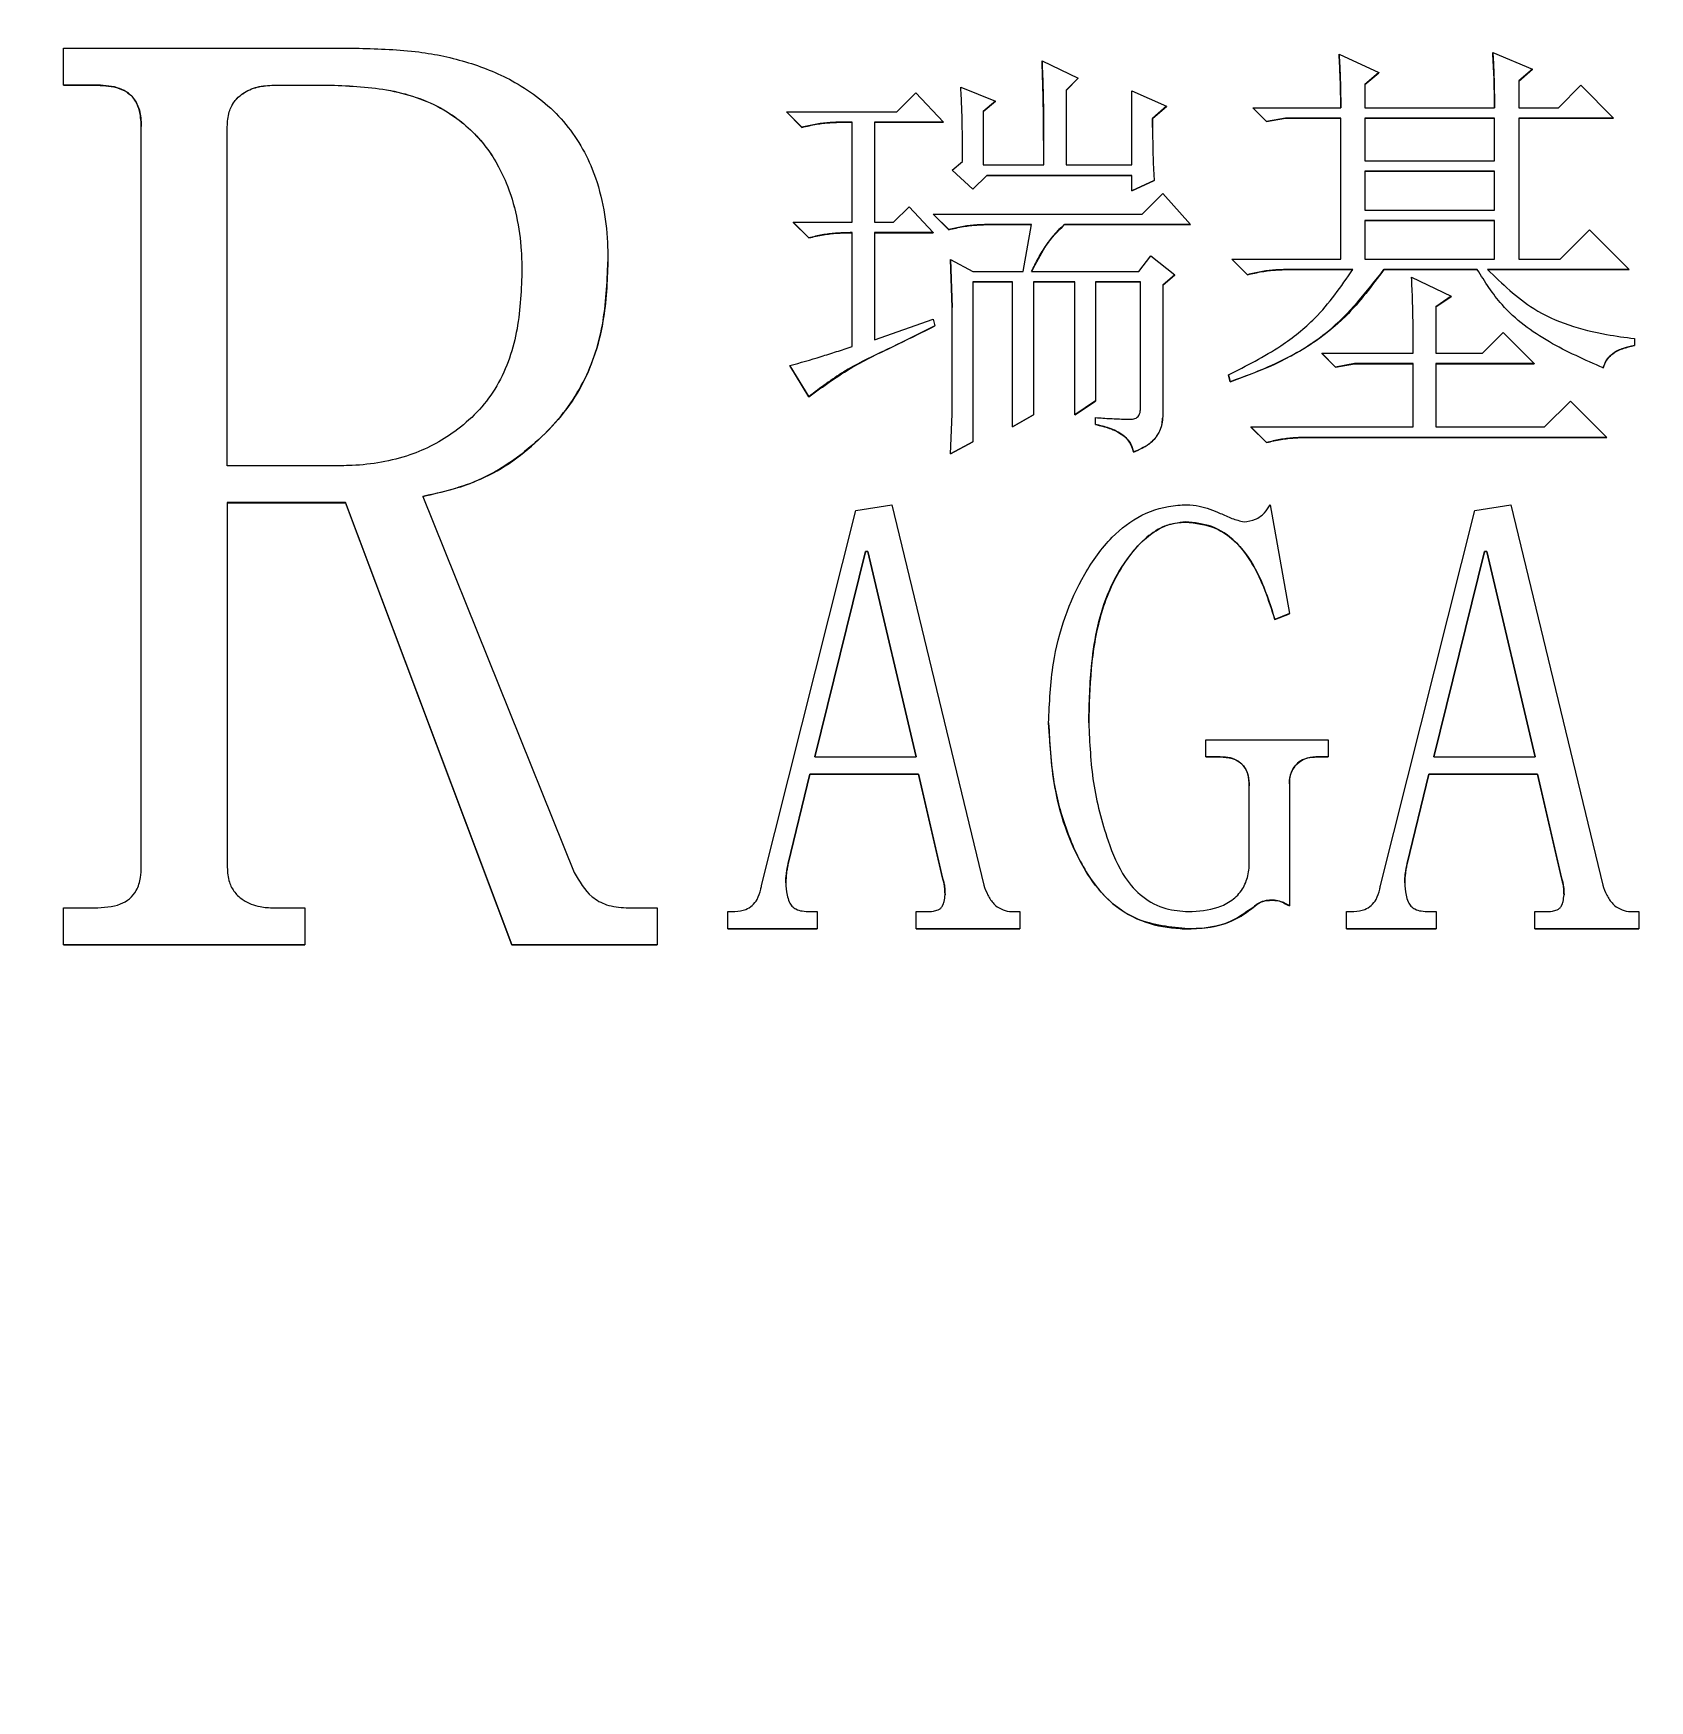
# Model space of a CAD drawing. Header units: millimetres. Extents: x 2085 to 4229, y 754 to 2271.
# Drawn here: x 3579.5 to 3633.6, y 1994.4 to 2050.2 of the extents above; entities that cross this region are included whole.
import ezdxf

# ---------------------------------------------------------------- set-up
doc = ezdxf.new("R2010")
doc.units = ezdxf.units.MM

msp = doc.modelspace()

# ---------------------------------------------------------------- linework, layer by layer
at = {"color": 7, "linetype": 'Continuous', "lineweight": 25}
for p, q in [((3580.519, 2048.46), (3580.519, 2049.693)), ((3580.519, 2049.693), (3590.408, 2049.693)), ((3623.201, 2049.491), (3624.53, 2048.877)), ((3628.344, 2049.549), (3629.673, 2048.99)), ((3613.261, 2049.275), (3614.474, 2048.693)), ((3624.53, 2048.877), (3624.067, 2048.485)), ((3624.067, 2048.483), (3624.53, 2048.875)), ((3624.53, 2048.877), (3624.53, 2048.875)), ((3629.673, 2048.99), (3629.211, 2048.599)), ((3629.211, 2048.596), (3629.673, 2048.988)), ((3629.673, 2048.99), (3629.673, 2048.988)), ((3581.559, 2048.46), (3580.519, 2048.46)), ((3580.519, 2048.46), (3580.519, 2048.458)), ((3580.519, 2048.458), (3581.559, 2048.458)), ((3581.559, 2048.46), (3581.559, 2048.458)), ((3587.557, 2048.46), (3589.457, 2048.46)), ((3587.557, 2048.46), (3587.557, 2048.458)), ((3587.557, 2048.458), (3589.457, 2048.458)), ((3589.457, 2048.46), (3589.457, 2048.458)), ((3610.544, 2048.387), (3611.7, 2047.924)), ((3614.474, 2048.693), (3614.07, 2048.286)), ((3614.07, 2048.284), (3614.474, 2048.691)), ((3614.07, 2048.286), (3614.07, 2045.786)), ((3614.474, 2048.693), (3614.474, 2048.691)), ((3616.266, 2045.786), (3616.266, 2048.271)), ((3616.266, 2048.271), (3617.421, 2047.751)), ((3624.067, 2048.485), (3624.067, 2047.704)), ((3629.211, 2048.599), (3629.211, 2047.704)), ((3630.54, 2047.704), (3631.291, 2048.455)), ((3631.291, 2048.455), (3632.389, 2047.357)), ((3608.406, 2047.567), (3609.042, 2048.203)), ((3609.042, 2048.203), (3609.966, 2047.22)), ((3611.7, 2047.924), (3611.296, 2047.578)), ((3611.296, 2047.575), (3611.7, 2047.922)), ((3611.7, 2047.924), (3611.7, 2047.922)), ((3617.421, 2047.751), (3616.959, 2047.346)), ((3616.959, 2047.344), (3617.421, 2047.749)), ((3617.421, 2047.751), (3617.421, 2047.749)), ((3620.773, 2047.242), (3620.311, 2047.704)), ((3620.311, 2047.704), (3623.258, 2047.704)), ((3620.311, 2047.704), (3620.311, 2047.702)), ((3620.311, 2047.702), (3620.773, 2047.239)), ((3624.067, 2047.704), (3628.402, 2047.704)), ((3629.211, 2047.704), (3630.54, 2047.704)), ((3605.228, 2047.047), (3604.707, 2047.567)), ((3604.707, 2047.567), (3608.406, 2047.567)), ((3604.707, 2047.567), (3604.707, 2047.565)), ((3604.707, 2047.565), (3605.228, 2047.045)), ((3606.904, 2047.22), (3606.615, 2047.22)), ((3606.615, 2047.22), (3606.615, 2047.218)), ((3606.615, 2047.218), (3606.904, 2047.218)), ((3606.904, 2043.868), (3606.904, 2047.22)), ((3609.966, 2047.22), (3607.655, 2047.22)), ((3607.655, 2047.22), (3607.655, 2043.868)), ((3607.655, 2047.218), (3609.966, 2047.218)), ((3609.966, 2047.22), (3609.966, 2047.218)), ((3611.296, 2047.578), (3611.296, 2045.786)), ((3616.959, 2047.346), (3616.959, 2047.344)), ((3616.96, 2047.045), (3616.959, 2047.344)), ((3621.409, 2047.357), (3620.773, 2047.242)), ((3620.773, 2047.239), (3621.409, 2047.355)), ((3620.773, 2047.242), (3620.773, 2047.239)), ((3623.258, 2047.357), (3621.409, 2047.357)), ((3621.409, 2047.357), (3621.409, 2047.355)), ((3621.409, 2047.355), (3623.258, 2047.355)), ((3623.258, 2042.635), (3623.258, 2047.357)), ((3628.402, 2047.357), (3624.067, 2047.357)), ((3624.067, 2047.357), (3624.067, 2045.923)), ((3624.067, 2047.355), (3628.402, 2047.355)), ((3628.402, 2045.923), (3628.402, 2047.357)), ((3632.389, 2047.357), (3629.211, 2047.357)), ((3629.211, 2047.357), (3629.211, 2042.635)), ((3629.211, 2047.355), (3632.389, 2047.355)), ((3632.389, 2047.357), (3632.389, 2047.355)), ((3583.12, 2022.313), (3583.12, 2047.073)), ((3585.996, 2035.72), (3585.996, 2047.067)), ((3605.228, 2047.047), (3605.228, 2047.045)), ((3610.255, 2045.613), (3610.602, 2045.902)), ((3610.949, 2044.977), (3610.255, 2045.613)), ((3610.255, 2045.611), (3610.255, 2045.613)), ((3610.255, 2045.611), (3610.949, 2044.975)), ((3611.296, 2045.786), (3613.318, 2045.786)), ((3614.07, 2045.786), (3616.266, 2045.786)), ((3624.067, 2045.923), (3628.402, 2045.923)), ((3628.402, 2045.576), (3624.067, 2045.576)), ((3624.067, 2045.576), (3624.067, 2044.279)), ((3624.067, 2045.574), (3628.402, 2045.574)), ((3628.402, 2044.279), (3628.402, 2045.576)), ((3611.411, 2045.439), (3610.949, 2044.977)), ((3610.949, 2044.975), (3611.411, 2045.437)), ((3610.949, 2044.977), (3610.949, 2044.975)), ((3616.266, 2045.439), (3611.411, 2045.439)), ((3611.411, 2045.439), (3611.411, 2045.437)), ((3611.411, 2045.437), (3616.266, 2045.437)), ((3616.266, 2044.919), (3616.266, 2045.439)), ((3617.017, 2045.266), (3616.266, 2044.919)), ((3616.266, 2044.917), (3617.017, 2045.264)), ((3616.266, 2044.919), (3616.266, 2044.917)), ((3617.017, 2045.266), (3617.017, 2045.264)), ((3608.291, 2043.868), (3608.811, 2044.388)), ((3608.811, 2044.388), (3609.62, 2043.522)), ((3616.612, 2044.142), (3617.306, 2044.836)), ((3617.306, 2044.836), (3618.231, 2043.796)), ((3605.459, 2043.348), (3604.939, 2043.868)), ((3604.939, 2043.868), (3606.904, 2043.868)), ((3604.939, 2043.868), (3604.939, 2043.866)), ((3604.939, 2043.866), (3605.459, 2043.346)), ((3607.655, 2043.868), (3608.291, 2043.868)), ((3610.14, 2043.622), (3609.62, 2044.142)), ((3609.62, 2044.142), (3616.612, 2044.142)), ((3609.62, 2044.142), (3609.62, 2044.14)), ((3609.62, 2044.14), (3610.14, 2043.62)), ((3612.914, 2043.796), (3611.527, 2043.796)), ((3611.527, 2043.796), (3611.527, 2043.793)), ((3611.527, 2043.793), (3612.913, 2043.793)), ((3612.625, 2042.224), (3612.914, 2043.796)), ((3618.231, 2043.796), (3614.012, 2043.796)), ((3614.012, 2043.796), (3614.012, 2043.793)), ((3614.012, 2043.793), (3618.231, 2043.793)), ((3618.231, 2043.796), (3618.231, 2043.793)), ((3624.067, 2044.279), (3628.402, 2044.279)), ((3628.402, 2043.932), (3624.067, 2043.932)), ((3624.067, 2043.932), (3624.067, 2042.635)), ((3624.067, 2043.93), (3628.402, 2043.93)), ((3628.402, 2042.635), (3628.402, 2043.932)), ((3605.459, 2043.348), (3605.459, 2043.346)), ((3606.904, 2043.522), (3606.846, 2043.522)), ((3606.846, 2043.519), (3606.846, 2043.522)), ((3606.846, 2043.519), (3606.904, 2043.519)), ((3606.904, 2039.707), (3606.904, 2043.522)), ((3609.62, 2043.522), (3607.655, 2043.522)), ((3607.655, 2043.522), (3607.655, 2039.938)), ((3607.655, 2043.519), (3609.62, 2043.519)), ((3609.62, 2043.522), (3609.62, 2043.519)), ((3610.14, 2043.622), (3610.14, 2043.62)), ((3630.598, 2042.635), (3631.58, 2043.618)), ((3631.58, 2043.618), (3632.91, 2042.289)), ((3616.497, 2042.224), (3616.901, 2042.745)), ((3616.901, 2042.745), (3617.71, 2042.109)), ((3610.255, 2041.015), (3610.198, 2042.629)), ((3610.198, 2042.629), (3610.949, 2042.224)), ((3610.198, 2042.629), (3610.198, 2042.627)), ((3610.198, 2042.627), (3610.255, 2041.013)), ((3610.949, 2042.224), (3612.625, 2042.224)), ((3612.914, 2042.224), (3616.497, 2042.224)), ((3617.71, 2042.109), (3617.306, 2041.764)), ((3617.306, 2041.762), (3617.71, 2042.107)), ((3617.71, 2042.109), (3617.71, 2042.107)), ((3620.138, 2042.115), (3619.618, 2042.635)), ((3619.618, 2042.635), (3623.258, 2042.635)), ((3619.618, 2042.635), (3619.618, 2042.633)), ((3619.618, 2042.633), (3620.138, 2042.113)), ((3620.138, 2042.115), (3620.138, 2042.113)), ((3623.663, 2042.289), (3621.525, 2042.289)), ((3621.525, 2042.289), (3621.525, 2042.287)), ((3621.525, 2042.287), (3623.663, 2042.287)), ((3624.067, 2042.635), (3628.402, 2042.635)), ((3627.824, 2042.289), (3624.703, 2042.289)), ((3624.703, 2042.289), (3624.703, 2042.287)), ((3624.703, 2042.287), (3627.824, 2042.287)), ((3627.824, 2042.289), (3627.824, 2042.287)), ((3632.91, 2042.289), (3628.171, 2042.289)), ((3628.171, 2042.287), (3632.91, 2042.287)), ((3629.211, 2042.635), (3630.598, 2042.635)), ((3632.91, 2042.289), (3632.91, 2042.287)), ((3612.278, 2041.878), (3610.949, 2041.878)), ((3610.949, 2041.878), (3610.949, 2036.527)), ((3610.949, 2041.876), (3612.278, 2041.876)), ((3612.278, 2037.023), (3612.278, 2041.878)), ((3614.359, 2041.878), (3612.972, 2041.878)), ((3612.972, 2041.878), (3612.972, 2037.428)), ((3612.972, 2041.876), (3614.359, 2041.876)), ((3614.359, 2037.428), (3614.359, 2041.878)), ((3616.555, 2041.878), (3615.052, 2041.878)), ((3615.052, 2041.878), (3615.052, 2037.89)), ((3615.052, 2041.876), (3616.555, 2041.876)), ((3616.555, 2037.62), (3616.555, 2041.878)), ((3617.306, 2041.764), (3617.306, 2037.563)), ((3625.628, 2042.028), (3626.957, 2041.392)), ((3610.255, 2037.447), (3610.255, 2041.015)), ((3626.957, 2041.392), (3626.437, 2041.045)), ((3626.437, 2041.043), (3626.957, 2041.39)), ((3626.437, 2041.045), (3626.437, 2039.485)), ((3626.957, 2041.392), (3626.957, 2041.39)), ((3607.655, 2039.938), (3609.62, 2040.632)), ((3609.62, 2040.632), (3609.677, 2040.401)), ((3627.997, 2039.485), (3628.691, 2040.178)), ((3628.691, 2040.178), (3629.731, 2039.138)), ((3633.083, 2039.977), (3633.083, 2039.746)), ((3622.623, 2039.485), (3625.686, 2039.485)), ((3623.085, 2039.022), (3622.623, 2039.485)), ((3622.623, 2039.485), (3622.623, 2039.483)), ((3622.623, 2039.483), (3623.085, 2039.02)), ((3626.437, 2039.485), (3627.997, 2039.485)), ((3633.083, 2039.746), (3633.083, 2039.744)), ((3605.459, 2038.031), (3604.823, 2039.072)), ((3604.823, 2039.072), (3604.823, 2039.069)), ((3604.823, 2039.069), (3605.459, 2038.029)), ((3619.56, 2038.532), (3619.502, 2038.763)), ((3619.502, 2038.763), (3619.502, 2038.761)), ((3619.502, 2038.761), (3619.56, 2038.53)), ((3623.721, 2039.138), (3623.085, 2039.022)), ((3623.085, 2039.02), (3623.721, 2039.136)), ((3623.085, 2039.02), (3623.085, 2039.022)), ((3625.686, 2039.138), (3623.721, 2039.138)), ((3623.721, 2039.138), (3623.721, 2039.136)), ((3623.721, 2039.136), (3625.686, 2039.136)), ((3625.686, 2037.019), (3625.686, 2039.138)), ((3629.731, 2039.138), (3626.437, 2039.138)), ((3626.437, 2039.138), (3626.437, 2037.019)), ((3626.437, 2039.136), (3629.731, 2039.136)), ((3629.731, 2039.138), (3629.731, 2039.136)), ((3619.56, 2038.532), (3619.56, 2038.53)), ((3605.459, 2038.031), (3605.459, 2038.029)), ((3615.052, 2037.89), (3614.359, 2037.428)), ((3614.359, 2037.426), (3615.052, 2037.888)), ((3615.052, 2037.89), (3615.052, 2037.888)), ((3630.078, 2037.019), (3630.945, 2037.886)), ((3630.945, 2037.886), (3632.158, 2036.672)), ((3610.198, 2036.124), (3610.255, 2037.447)), ((3612.972, 2037.428), (3612.278, 2037.023)), ((3612.278, 2037.021), (3612.972, 2037.426)), ((3612.972, 2037.428), (3612.972, 2037.426)), ((3614.359, 2037.428), (3614.359, 2037.426)), ((3615.052, 2037.102), (3615.052, 2037.334)), ((3617.304, 2037.309), (3617.304, 2037.312)), ((3610.949, 2036.527), (3610.198, 2036.124)), ((3610.198, 2036.122), (3610.949, 2036.525)), ((3610.949, 2036.527), (3610.949, 2036.525)), ((3612.278, 2037.023), (3612.278, 2037.021)), ((3620.773, 2036.499), (3620.253, 2037.019)), ((3620.253, 2037.019), (3625.686, 2037.019)), ((3620.253, 2037.019), (3620.253, 2037.017)), ((3620.253, 2037.017), (3620.773, 2036.497)), ((3632.158, 2036.672), (3622.16, 2036.672)), ((3622.16, 2036.672), (3622.16, 2036.67)), ((3622.16, 2036.67), (3632.158, 2036.67)), ((3626.437, 2037.019), (3630.078, 2037.019)), ((3632.158, 2036.672), (3632.158, 2036.67)), ((3610.198, 2036.124), (3610.198, 2036.122)), ((3620.773, 2036.499), (3620.773, 2036.497)), ((3589.804, 2035.72), (3585.996, 2035.72)), ((3589.958, 2034.487), (3585.996, 2034.487)), ((3585.996, 2034.487), (3585.996, 2022.281)), ((3585.996, 2034.485), (3589.958, 2034.485)), ((3595.525, 2019.693), (3589.958, 2034.487)), ((3589.958, 2034.487), (3589.958, 2034.485)), ((3589.958, 2034.485), (3595.525, 2019.691)), ((3592.539, 2034.693), (3597.606, 2022.114)), ((3607.028, 2034.225), (3608.239, 2034.417)), ((3608.239, 2034.417), (3611.31, 2021.687)), ((3620.899, 2034.417), (3621.537, 2030.773)), ((3627.74, 2034.225), (3628.951, 2034.417)), ((3628.951, 2034.417), (3632.022, 2021.687)), ((3603.876, 2021.672), (3607.028, 2034.225)), ((3618.058, 2033.842), (3618.058, 2033.839)), ((3624.588, 2021.672), (3627.74, 2034.225)), ((3607.352, 2032.85), (3605.656, 2025.979)), ((3605.656, 2025.979), (3607.352, 2032.848)), ((3607.433, 2032.85), (3607.352, 2032.85)), ((3607.352, 2032.848), (3607.352, 2032.85)), ((3607.352, 2032.848), (3607.433, 2032.848)), ((3609.048, 2025.979), (3607.433, 2032.85)), ((3607.433, 2032.85), (3607.433, 2032.848)), ((3607.433, 2032.848), (3609.047, 2025.979)), ((3628.064, 2032.85), (3626.368, 2025.979)), ((3626.368, 2025.979), (3628.064, 2032.848)), ((3628.145, 2032.85), (3628.064, 2032.85)), ((3628.064, 2032.848), (3628.064, 2032.85)), ((3628.064, 2032.848), (3628.145, 2032.848)), ((3629.76, 2025.979), (3628.145, 2032.85)), ((3628.145, 2032.85), (3628.145, 2032.848)), ((3628.145, 2032.848), (3629.76, 2025.979)), ((3621.537, 2030.773), (3621.052, 2030.581)), ((3621.052, 2030.579), (3621.537, 2030.771)), ((3621.052, 2030.581), (3621.052, 2030.579)), ((3621.537, 2030.771), (3621.537, 2030.773)), ((3618.739, 2025.979), (3618.739, 2026.554)), ((3618.739, 2026.554), (3622.832, 2026.554)), ((3622.832, 2026.554), (3622.832, 2025.979)), ((3605.656, 2025.979), (3609.048, 2025.979)), ((3619.224, 2025.979), (3618.739, 2025.979)), ((3618.739, 2025.979), (3618.739, 2025.976)), ((3618.739, 2025.976), (3619.224, 2025.976)), ((3619.224, 2025.979), (3619.224, 2025.976)), ((3622.832, 2025.979), (3622.427, 2025.979)), ((3622.427, 2025.979), (3622.427, 2025.976)), ((3622.427, 2025.976), (3622.832, 2025.976)), ((3622.832, 2025.979), (3622.832, 2025.976)), ((3626.368, 2025.979), (3629.76, 2025.979)), ((3605.494, 2025.403), (3604.766, 2022.41)), ((3604.766, 2022.408), (3605.494, 2025.401)), ((3609.129, 2025.403), (3605.494, 2025.403)), ((3605.494, 2025.403), (3605.494, 2025.401)), ((3605.494, 2025.401), (3609.129, 2025.401)), ((3609.935, 2021.927), (3609.129, 2025.403)), ((3609.129, 2025.403), (3609.129, 2025.401)), ((3609.129, 2025.401), (3609.935, 2021.925)), ((3626.206, 2025.403), (3625.478, 2022.41)), ((3625.478, 2022.408), (3626.206, 2025.401)), ((3629.841, 2025.403), (3626.206, 2025.403)), ((3626.206, 2025.403), (3626.206, 2025.401)), ((3626.206, 2025.401), (3629.841, 2025.401)), ((3630.647, 2021.927), (3629.841, 2025.403)), ((3629.841, 2025.403), (3629.841, 2025.401)), ((3629.841, 2025.401), (3630.647, 2021.925)), ((3620.195, 2022.257), (3620.195, 2025.008)), ((3621.537, 2025.08), (3621.537, 2020.992)), ((3604.766, 2022.41), (3604.766, 2022.408)), ((3625.478, 2022.41), (3625.478, 2022.408)), ((3609.935, 2021.927), (3609.935, 2021.925)), ((3630.647, 2021.927), (3630.647, 2021.925)), ((3580.519, 2019.693), (3580.519, 2020.926)), ((3580.519, 2020.926), (3581.559, 2020.926)), ((3587.557, 2020.926), (3588.597, 2020.926)), ((3588.597, 2020.926), (3588.597, 2019.693)), ((3599.34, 2020.926), (3600.38, 2020.926)), ((3600.38, 2020.926), (3600.38, 2019.693)), ((3620.33, 2020.944), (3620.33, 2020.942)), ((3620.974, 2021.184), (3620.974, 2021.182)), ((3602.743, 2020.8), (3602.986, 2020.8)), ((3602.743, 2020.225), (3602.743, 2020.8)), ((3605.494, 2020.8), (3605.737, 2020.8)), ((3605.737, 2020.8), (3605.737, 2020.225)), ((3609.045, 2020.225), (3609.045, 2020.8)), ((3609.045, 2020.8), (3609.368, 2020.8)), ((3612.281, 2020.8), (3612.524, 2020.8)), ((3612.524, 2020.8), (3612.524, 2020.225)), ((3623.455, 2020.225), (3623.455, 2020.8)), ((3623.455, 2020.8), (3623.698, 2020.8)), ((3626.206, 2020.8), (3626.449, 2020.8)), ((3626.449, 2020.8), (3626.449, 2020.225)), ((3629.757, 2020.225), (3629.757, 2020.8)), ((3629.757, 2020.8), (3630.081, 2020.8)), ((3632.993, 2020.8), (3633.236, 2020.8)), ((3633.236, 2020.8), (3633.236, 2020.225)), ((3602.743, 2020.225), (3602.743, 2020.223)), ((3605.737, 2020.225), (3602.743, 2020.225)), ((3602.743, 2020.223), (3605.737, 2020.223)), ((3605.737, 2020.225), (3605.737, 2020.223)), ((3612.524, 2020.225), (3609.045, 2020.225)), ((3609.045, 2020.225), (3609.045, 2020.223)), ((3609.045, 2020.223), (3612.524, 2020.223)), ((3612.524, 2020.225), (3612.524, 2020.223)), ((3618.154, 2020.225), (3618.154, 2020.223)), ((3626.449, 2020.225), (3623.455, 2020.225)), ((3623.455, 2020.225), (3623.455, 2020.223)), ((3623.455, 2020.223), (3626.449, 2020.223)), ((3626.449, 2020.225), (3626.449, 2020.223)), ((3633.236, 2020.225), (3629.757, 2020.225)), ((3629.757, 2020.225), (3629.757, 2020.223)), ((3629.757, 2020.223), (3633.236, 2020.223)), ((3633.236, 2020.225), (3633.236, 2020.223)), ((3588.597, 2019.693), (3580.519, 2019.693)), ((3580.519, 2019.693), (3580.519, 2019.691)), ((3580.519, 2019.691), (3588.597, 2019.691)), ((3588.597, 2019.693), (3588.597, 2019.691)), ((3600.38, 2019.693), (3595.525, 2019.693)), ((3595.525, 2019.693), (3595.525, 2019.691)), ((3595.525, 2019.691), (3600.38, 2019.691)), ((3600.38, 2019.693), (3600.38, 2019.691))]:
    msp.add_line(p, q, dxfattribs=at)
msp.add_circle((3608.311, 2036.929), 71.5, dxfattribs=at)
for centre, start, end in [((3608.311, 2036.927), 190.30617, 259.69396), ((3608.311, 2036.927), 280.30604, 349.69383), ((3608.388, 2036.555), 190.52799, 258.6349), ((3608.389, 2036.555), 281.36448, 349.47139)]:
    msp.add_arc(centre, 80, start, end, dxfattribs=at)
for points, knots in [([(3539.811, 2036.936), (3539.866, 2039.025), (3539.976, 2043.203), (3540.886, 2049.542), (3542.372, 2055.894), (3544.546, 2062.26), (3547.377, 2068.483), (3550.89, 2074.506), (3555.044, 2080.198), (3559.788, 2085.459), (3565.049, 2090.202), (3570.741, 2094.357), (3576.764, 2097.87), (3582.987, 2100.702), (3589.353, 2102.873), (3595.705, 2104.368), (3602.044, 2105.246), (3608.311, 2105.531), (3614.578, 2105.246), (3620.917, 2104.368), (3627.27, 2102.873), (3633.635, 2100.702), (3639.859, 2097.87), (3645.881, 2094.357), (3651.573, 2090.202), (3656.835, 2085.459), (3661.578, 2080.198), (3665.732, 2074.506), (3669.246, 2068.483), (3672.077, 2062.26), (3674.251, 2055.894), (3675.737, 2049.542), (3676.647, 2043.203), (3676.756, 2039.025), (3676.811, 2036.936)], [0, 0, 0, 0, 0.029124, 0.058248, 0.08912, 0.119994, 0.151902, 0.184313, 0.217069, 0.25, 0.282931, 0.315687, 0.348098, 0.380006, 0.410878, 0.441752, 0.470875, 0.5, 0.529123, 0.558248, 0.58912, 0.619994, 0.651902, 0.684313, 0.717069, 0.75, 0.782931, 0.815687, 0.848098, 0.880006, 0.910878, 0.941752, 0.970875, 1, 1, 1, 1]), ([(3590.408, 2049.693), (3591.076, 2049.673), (3592.311, 2049.636), (3594.078, 2049.259), (3595.741, 2048.58), (3597.26, 2047.411), (3598.406, 2045.532), (3598.714, 2043.813), (3598.732, 2042.764), (3598.736, 2042.553)], [0, 0, 0, 0, 0.160365, 0.296332, 0.431737, 0.589347, 0.747826, 0.949128, 1, 1, 1, 1]), ([(3623.258, 2047.704), (3623.257, 2047.871), (3623.254, 2048.204), (3623.239, 2048.8), (3623.215, 2049.229), (3623.201, 2049.491)], [0, 0, 0, 0, 0.279578, 0.559168, 1, 1, 1, 1]), ([(3623.201, 2049.489), (3623.21, 2049.323), (3623.229, 2048.99), (3623.252, 2048.394), (3623.256, 2047.965), (3623.258, 2047.702)], [0, 0, 0, 0, 0.279578, 0.559168, 1, 1, 1, 1]), ([(3628.402, 2047.704), (3628.401, 2047.871), (3628.399, 2048.204), (3628.386, 2048.819), (3628.36, 2049.267), (3628.344, 2049.549)], [0, 0, 0, 0, 0.270825, 0.541657, 1, 1, 1, 1]), ([(3628.344, 2049.547), (3628.355, 2049.38), (3628.376, 2049.048), (3628.395, 2048.433), (3628.399, 2047.984), (3628.402, 2047.702)], [0, 0, 0, 0, 0.270825, 0.541661, 1, 1, 1, 1]), ([(3613.318, 2045.786), (3613.318, 2046.119), (3613.316, 2046.786), (3613.307, 2047.949), (3613.278, 2048.779), (3613.261, 2049.275)], [0, 0, 0, 0, 0.286572, 0.573139, 1, 1, 1, 1]), ([(3613.261, 2049.273), (3613.273, 2048.94), (3613.299, 2048.273), (3613.313, 2047.277), (3613.315, 2046.614), (3613.316, 2046.285)], [0, 0, 0, 0, 0.334579, 0.669145, 1, 1, 1, 1]), ([(3583.12, 2047.073), (3583.11, 2047.277), (3583.095, 2047.601), (3582.897, 2048.005), (3582.635, 2048.251), (3582.182, 2048.44), (3581.814, 2048.452), (3581.559, 2048.46)], [0, 0, 0, 0, 0.250411, 0.398556, 0.54744, 0.686236, 1, 1, 1, 1]), ([(3581.559, 2048.458), (3581.806, 2048.45), (3582.175, 2048.438), (3582.636, 2048.251), (3582.898, 2047.999), (3583.078, 2047.627), (3583.114, 2047.307), (3583.119, 2047.103), (3583.12, 2047.071)], [0, 0, 0, 0, 0.304676, 0.455037, 0.606549, 0.74539, 0.96037, 1, 1, 1, 1]), ([(3585.996, 2047.067), (3586.006, 2047.235), (3586.024, 2047.533), (3586.218, 2047.924), (3586.543, 2048.222), (3587.004, 2048.428), (3587.37, 2048.449), (3587.557, 2048.46)], [0, 0, 0, 0, 0.212555, 0.375218, 0.538546, 0.763737, 1, 1, 1, 1]), ([(3585.996, 2047.065), (3586.006, 2047.233), (3586.024, 2047.531), (3586.218, 2047.922), (3586.543, 2048.22), (3587.004, 2048.426), (3587.37, 2048.447), (3587.557, 2048.458)], [0, 0, 0, 0, 0.212555, 0.375218, 0.538546, 0.763737, 1, 1, 1, 1]), ([(3589.457, 2048.46), (3590.127, 2048.432), (3591.472, 2048.375), (3593.28, 2047.745), (3594.6, 2046.592), (3595.524, 2044.992), (3595.831, 2043.447), (3595.854, 2042.425), (3595.859, 2042.18)], [0, 0, 0, 0, 0.196061, 0.394111, 0.547436, 0.700125, 0.928087, 1, 1, 1, 1]), ([(3589.457, 2048.458), (3590.127, 2048.43), (3591.472, 2048.373), (3593.28, 2047.743), (3594.6, 2046.59), (3595.524, 2044.99), (3595.831, 2043.445), (3595.854, 2042.423), (3595.859, 2042.178)], [0, 0, 0, 0, 0.1960612, 0.3941112, 0.5474359, 0.700125, 0.9280873, 1, 1, 1, 1]), ([(3610.602, 2045.902), (3610.601, 2046.235), (3610.598, 2046.816), (3610.581, 2047.645), (3610.557, 2048.139), (3610.544, 2048.387)], [0, 0, 0, 0, 0.402279, 0.701072, 1, 1, 1, 1]), ([(3606.615, 2047.22), (3606.448, 2047.217), (3606.131, 2047.21), (3605.667, 2047.152), (3605.374, 2047.082), (3605.228, 2047.047)], [0, 0, 0, 0, 0.35686, 0.67714, 1, 1, 1, 1]), ([(3605.228, 2047.045), (3605.39, 2047.083), (3605.698, 2047.156), (3606.163, 2047.209), (3606.464, 2047.215), (3606.615, 2047.218)], [0, 0, 0, 0, 0.356908, 0.677314, 1, 1, 1, 1]), ([(3616.959, 2047.346), (3616.961, 2047), (3616.963, 2046.479), (3616.981, 2045.786), (3617.005, 2045.439), (3617.017, 2045.266)], [0, 0, 0, 0, 0.499684, 0.749744, 1, 1, 1, 1]), ([(3611.527, 2043.796), (3611.36, 2043.792), (3611.044, 2043.785), (3610.579, 2043.727), (3610.287, 2043.657), (3610.14, 2043.622)], [0, 0, 0, 0, 0.35686, 0.67714, 1, 1, 1, 1]), ([(3610.14, 2043.62), (3610.302, 2043.658), (3610.61, 2043.731), (3611.076, 2043.785), (3611.376, 2043.79), (3611.527, 2043.793)], [0, 0, 0, 0, 0.356908, 0.677314, 1, 1, 1, 1]), ([(3614.012, 2043.796), (3613.889, 2043.682), (3613.643, 2043.454), (3613.269, 2042.926), (3613.054, 2042.501), (3612.914, 2042.224)], [0, 0, 0, 0, 0.2597624, 0.5194021, 1, 1, 1, 1]), ([(3612.914, 2042.222), (3612.987, 2042.372), (3613.134, 2042.671), (3613.46, 2043.228), (3613.795, 2043.571), (3614.012, 2043.793)], [0, 0, 0, 0, 0.259337, 0.518831, 1, 1, 1, 1]), ([(3606.846, 2043.522), (3606.679, 2043.518), (3606.363, 2043.511), (3605.898, 2043.453), (3605.606, 2043.383), (3605.459, 2043.348)], [0, 0, 0, 0, 0.35686, 0.67714, 1, 1, 1, 1]), ([(3605.459, 2043.346), (3605.621, 2043.384), (3605.929, 2043.457), (3606.395, 2043.511), (3606.695, 2043.516), (3606.846, 2043.519)], [0, 0, 0, 0, 0.356908, 0.677314, 1, 1, 1, 1]), ([(3595.859, 2042.18), (3595.829, 2041.511), (3595.768, 2040.165), (3595.085, 2038.235), (3593.737, 2036.836), (3592.053, 2035.966), (3590.705, 2035.741), (3589.927, 2035.723), (3589.804, 2035.72)], [0, 0, 0, 0, 0.200351, 0.402646, 0.59747, 0.766762, 0.96323, 1, 1, 1, 1]), ([(3598.736, 2042.553), (3598.709, 2041.884), (3598.649, 2040.363), (3597.865, 2038.08), (3596.154, 2036.219), (3594.305, 2035.073), (3593.026, 2034.798), (3592.539, 2034.693)], [0, 0, 0, 0, 0.183074, 0.416875, 0.642834, 0.864166, 1, 1, 1, 1]), ([(3592.539, 2034.691), (3593.198, 2034.848), (3594.672, 2035.199), (3596.516, 2036.545), (3597.957, 2038.336), (3598.645, 2040.416), (3598.706, 2041.843), (3598.736, 2042.55)], [0, 0, 0, 0, 0.184054, 0.41238, 0.609428, 0.80635, 1, 1, 1, 1]), ([(3619.502, 2038.763), (3620.098, 2039.066), (3621.13, 2039.591), (3622.593, 2040.746), (3623.268, 2041.719), (3623.663, 2042.289)], [0, 0, 0, 0, 0.36202, 0.626364, 1, 1, 1, 1]), ([(3624.703, 2042.289), (3624.302, 2041.747), (3623.293, 2040.386), (3621.407, 2039.197), (3620.007, 2038.693), (3619.56, 2038.532)], [0, 0, 0, 0, 0.3105248, 0.7800713, 1, 1, 1, 1]), ([(3619.56, 2038.53), (3620.186, 2038.767), (3621.336, 2039.203), (3623.191, 2040.363), (3624.122, 2041.547), (3624.703, 2042.287)], [0, 0, 0, 0, 0.309438, 0.568719, 1, 1, 1, 1]), ([(3621.525, 2042.289), (3621.358, 2042.285), (3621.042, 2042.278), (3620.577, 2042.22), (3620.284, 2042.15), (3620.138, 2042.115)], [0, 0, 0, 0, 0.35686, 0.67714, 1, 1, 1, 1]), ([(3620.138, 2042.113), (3620.3, 2042.152), (3620.608, 2042.224), (3621.073, 2042.278), (3621.374, 2042.284), (3621.525, 2042.287)], [0, 0, 0, 0, 0.356908, 0.677314, 1, 1, 1, 1]), ([(3632.043, 2038.995), (3631.432, 2039.263), (3630.207, 2039.802), (3628.7, 2040.901), (3628.082, 2041.88), (3627.824, 2042.289)], [0, 0, 0, 0, 0.367157, 0.736287, 1, 1, 1, 1]), ([(3628.171, 2042.289), (3628.659, 2041.814), (3629.772, 2040.731), (3631.61, 2040.17), (3632.773, 2040.018), (3633.083, 2039.977)], [0, 0, 0, 0, 0.364385, 0.830851, 1, 1, 1, 1]), ([(3625.686, 2039.485), (3625.684, 2039.818), (3625.68, 2040.409), (3625.664, 2041.256), (3625.64, 2041.77), (3625.628, 2042.028)], [0, 0, 0, 0, 0.3931299, 0.6965162, 1, 1, 1, 1]), ([(3609.677, 2040.401), (3609.081, 2040.105), (3608.061, 2039.599), (3606.596, 2038.902), (3605.839, 2038.323), (3605.459, 2038.031)], [0, 0, 0, 0, 0.41234, 0.704495, 1, 1, 1, 1]), ([(3605.459, 2038.029), (3605.939, 2038.379), (3606.835, 2039.031), (3608.302, 2039.72), (3609.219, 2040.172), (3609.677, 2040.399)], [0, 0, 0, 0, 0.36689, 0.683392, 1, 1, 1, 1]), ([(3604.823, 2039.072), (3605.172, 2039.171), (3605.695, 2039.321), (3606.386, 2039.539), (3606.731, 2039.651), (3606.904, 2039.707)], [0, 0, 0, 0, 0.499885, 0.7499286, 1, 1, 1, 1]), ([(3633.083, 2039.746), (3632.958, 2039.718), (3632.707, 2039.663), (3632.391, 2039.513), (3632.166, 2039.303), (3632.073, 2039.124), (3632.048, 2039.017), (3632.043, 2038.995)], [0, 0, 0, 0, 0.282135, 0.566109, 0.757606, 0.950164, 1, 1, 1, 1]), ([(3632.043, 2038.992), (3632.072, 2039.084), (3632.129, 2039.26), (3632.358, 2039.489), (3632.682, 2039.655), (3632.948, 2039.714), (3633.083, 2039.744)], [0, 0, 0, 0, 0.208439, 0.402698, 0.695105, 1, 1, 1, 1]), ([(3615.052, 2037.334), (3615.218, 2037.322), (3615.548, 2037.298), (3615.934, 2037.283), (3616.207, 2037.272), (3616.349, 2037.285), (3616.451, 2037.338), (3616.512, 2037.409), (3616.548, 2037.507), (3616.552, 2037.58), (3616.555, 2037.62)], [0, 0, 0, 0, 0.291265, 0.577908, 0.673859, 0.770575, 0.821169, 0.872133, 0.929983, 1, 1, 1, 1]), ([(3616.323, 2036.182), (3616.289, 2036.299), (3616.223, 2036.52), (3615.925, 2036.801), (3615.528, 2036.993), (3615.206, 2037.067), (3615.052, 2037.102)], [0, 0, 0, 0, 0.215567, 0.407136, 0.716043, 1, 1, 1, 1]), ([(3615.052, 2037.1), (3615.211, 2037.064), (3615.529, 2036.99), (3615.92, 2036.801), (3616.191, 2036.546), (3616.29, 2036.332), (3616.318, 2036.206), (3616.323, 2036.18)], [0, 0, 0, 0, 0.2926721, 0.5873243, 0.7685226, 0.9515108, 1, 1, 1, 1]), ([(3617.306, 2037.563), (3617.303, 2037.393), (3617.298, 2037.095), (3617.118, 2036.701), (3616.799, 2036.376), (3616.501, 2036.255), (3616.323, 2036.182)], [0, 0, 0, 0, 0.273904, 0.481798, 0.689877, 1, 1, 1, 1]), ([(3616.323, 2036.18), (3616.536, 2036.269), (3616.869, 2036.409), (3617.173, 2036.793), (3617.286, 2037.084), (3617.29, 2037.261), (3617.291, 2037.31)], [0, 0, 0, 0, 0.427109, 0.666996, 0.906925, 1, 1, 1, 1]), ([(3676.811, 2036.936), (3676.756, 2034.847), (3676.647, 2030.669), (3675.737, 2024.33), (3674.251, 2017.977), (3672.077, 2011.612), (3669.246, 2005.388), (3665.732, 1999.366), (3661.578, 1993.674), (3656.835, 1988.413), (3651.573, 1983.669), (3645.881, 1979.515), (3639.859, 1976.001), (3633.636, 1973.17), (3627.27, 1970.998), (3620.917, 1969.503), (3614.579, 1968.626), (3608.311, 1968.341), (3602.044, 1968.626), (3595.705, 1969.503), (3589.353, 1970.998), (3582.987, 1973.17), (3576.764, 1976.001), (3570.741, 1979.515), (3565.049, 1983.669), (3559.788, 1988.413), (3555.044, 1993.674), (3550.89, 1999.366), (3547.377, 2005.388), (3544.546, 2011.612), (3542.372, 2017.977), (3540.886, 2024.33), (3539.976, 2030.668), (3539.866, 2034.847), (3539.811, 2036.936)], [0, 0, 0, 0, 0.029124, 0.058248, 0.08912, 0.119994, 0.151902, 0.184313, 0.217069, 0.25, 0.282931, 0.315687, 0.348098, 0.380006, 0.410878, 0.441752, 0.470875, 0.5, 0.529123, 0.558248, 0.58912, 0.619994, 0.651902, 0.684313, 0.717069, 0.75, 0.782931, 0.815687, 0.848098, 0.880006, 0.910878, 0.941752, 0.970875, 1, 1, 1, 1]), ([(3622.16, 2036.672), (3621.994, 2036.669), (3621.677, 2036.662), (3621.213, 2036.604), (3620.92, 2036.534), (3620.773, 2036.499)], [0, 0, 0, 0, 0.35686, 0.67714, 1, 1, 1, 1]), ([(3620.773, 2036.497), (3620.936, 2036.535), (3621.244, 2036.608), (3621.709, 2036.661), (3622.01, 2036.667), (3622.16, 2036.67)], [0, 0, 0, 0, 0.356908, 0.677314, 1, 1, 1, 1]), ([(3613.483, 2027.117), (3613.511, 2027.786), (3613.584, 2029.507), (3614.338, 2031.673), (3615.49, 2033.301), (3616.567, 2034.136), (3617.489, 2034.397), (3618.007, 2034.414), (3618.109, 2034.417)], [0, 0, 0, 0, 0.211208, 0.543916, 0.70607, 0.836311, 0.967456, 1, 1, 1, 1]), ([(3618.109, 2034.417), (3618.247, 2034.407), (3618.508, 2034.388), (3618.88, 2034.275), (3619.109, 2034.178), (3619.224, 2034.129)], [0, 0, 0, 0, 0.356459, 0.676253, 1, 1, 1, 1]), ([(3620.021, 2033.842), (3620.152, 2033.861), (3620.406, 2033.898), (3620.712, 2034.125), (3620.839, 2034.323), (3620.899, 2034.417)], [0, 0, 0, 0, 0.356531, 0.696322, 1, 1, 1, 1]), ([(3618.058, 2033.842), (3617.82, 2033.811), (3617.348, 2033.752), (3616.597, 2033.236), (3615.791, 2032.249), (3615.154, 2030.722), (3614.867, 2028.922), (3614.839, 2027.72), (3614.825, 2027.117)], [0, 0, 0, 0, 0.087728, 0.173959, 0.328461, 0.554861, 0.777023, 1, 1, 1, 1]), ([(3614.825, 2027.115), (3614.842, 2027.781), (3614.881, 2029.281), (3615.273, 2031.249), (3616.111, 2032.673), (3616.817, 2033.417), (3617.475, 2033.783), (3617.876, 2033.822), (3618.058, 2033.839)], [0, 0, 0, 0, 0.247052, 0.556194, 0.728456, 0.852184, 0.932583, 1, 1, 1, 1]), ([(3621.052, 2030.581), (3620.845, 2031.224), (3620.541, 2032.164), (3619.767, 2033.215), (3618.976, 2033.754), (3618.359, 2033.813), (3618.058, 2033.842)], [0, 0, 0, 0, 0.421189, 0.615596, 0.812628, 1, 1, 1, 1]), ([(3618.058, 2033.839), (3618.401, 2033.802), (3619.041, 2033.731), (3619.902, 2033.089), (3620.593, 2032.024), (3620.884, 2031.108), (3621.052, 2030.579)], [0, 0, 0, 0, 0.212922, 0.397633, 0.652348, 1, 1, 1, 1]), ([(3619.224, 2034.129), (3619.289, 2034.101), (3619.42, 2034.043), (3619.68, 2033.931), (3619.885, 2033.877), (3620.021, 2033.842)], [0, 0, 0, 0, 0.251708, 0.503436, 1, 1, 1, 1]), ([(3618.154, 2020.225), (3617.567, 2020.281), (3616.575, 2020.375), (3615.401, 2021.182), (3614.366, 2022.603), (3613.631, 2024.639), (3613.529, 2026.351), (3613.483, 2027.117)], [0, 0, 0, 0, 0.187422, 0.316972, 0.445984, 0.752119, 1, 1, 1, 1]), ([(3613.483, 2027.115), (3613.516, 2026.445), (3613.576, 2025.225), (3614.047, 2023.512), (3614.678, 2022.118), (3615.57, 2021.011), (3616.68, 2020.39), (3617.586, 2020.238), (3618.065, 2020.225), (3618.154, 2020.223)], [0, 0, 0, 0, 0.215958, 0.393484, 0.570524, 0.707459, 0.84524, 0.970964, 1, 1, 1, 1]), ([(3614.825, 2027.117), (3614.855, 2026.448), (3614.914, 2025.108), (3615.368, 2023.369), (3615.903, 2022.044), (3616.6, 2021.262), (3617.358, 2020.856), (3617.905, 2020.818), (3618.16, 2020.8)], [0, 0, 0, 0, 0.254742, 0.50973, 0.682774, 0.792634, 0.903219, 1, 1, 1, 1]), ([(3620.195, 2025.008), (3620.188, 2025.144), (3620.178, 2025.367), (3620.042, 2025.651), (3619.842, 2025.845), (3619.556, 2025.965), (3619.34, 2025.974), (3619.224, 2025.979)], [0, 0, 0, 0, 0.257856, 0.422334, 0.5883, 0.779578, 1, 1, 1, 1]), ([(3619.224, 2025.976), (3619.36, 2025.97), (3619.583, 2025.959), (3619.867, 2025.823), (3620.061, 2025.624), (3620.182, 2025.338), (3620.19, 2025.121), (3620.195, 2025.006)], [0, 0, 0, 0, 0.257856, 0.422334, 0.5883, 0.779578, 1, 1, 1, 1]), ([(3622.427, 2025.979), (3622.294, 2025.968), (3622.07, 2025.949), (3621.803, 2025.775), (3621.633, 2025.56), (3621.547, 2025.316), (3621.54, 2025.151), (3621.537, 2025.08)], [0, 0, 0, 0, 0.277602, 0.465557, 0.653489, 0.849158, 1, 1, 1, 1]), ([(3621.537, 2025.077), (3621.548, 2025.211), (3621.565, 2025.437), (3621.741, 2025.711), (3621.957, 2025.884), (3622.199, 2025.967), (3622.358, 2025.973), (3622.427, 2025.976)], [0, 0, 0, 0, 0.27733, 0.471434, 0.665879, 0.852753, 1, 1, 1, 1]), ([(3530.586, 2022.796), (3531.112, 2020.3), (3532.175, 2015.263), (3534.713, 2007.885), (3537.983, 2000.643), (3542.045, 1993.665), (3546.857, 1987.061), (3552.349, 1980.968), (3558.443, 1975.475), (3565.046, 1970.664), (3572.025, 1966.601), (3579.267, 1963.332), (3586.644, 1960.793), (3591.682, 1959.731), (3594.178, 1959.204)], [0, 0, 0, 0, 0.079959, 0.161371, 0.244142, 0.328893, 0.414217, 0.5, 0.585778, 0.671102, 0.755858, 0.838624, 0.920039, 1, 1, 1, 1]), ([(3622.445, 1959.204), (3624.941, 1959.731), (3629.978, 1960.793), (3637.355, 1963.332), (3644.597, 1966.601), (3651.576, 1970.663), (3658.179, 1975.475), (3664.273, 1980.968), (3669.765, 1987.061), (3674.577, 1993.664), (3678.64, 2000.643), (3681.909, 2007.885), (3684.448, 2015.262), (3685.51, 2020.3), (3686.037, 2022.796)], [0, 0, 0, 0, 0.079959, 0.161371, 0.244142, 0.328893, 0.414217, 0.5, 0.585778, 0.671102, 0.755858, 0.838624, 0.920039, 1, 1, 1, 1]), ([(3581.559, 2020.926), (3581.857, 2020.938), (3582.274, 2020.955), (3582.746, 2021.215), (3582.989, 2021.526), (3583.108, 2021.911), (3583.116, 2022.187), (3583.12, 2022.313)], [0, 0, 0, 0, 0.364031, 0.510061, 0.655864, 0.843841, 1, 1, 1, 1]), ([(3585.996, 2022.281), (3586.007, 2022.112), (3586.026, 2021.814), (3586.231, 2021.432), (3586.579, 2021.128), (3587.044, 2020.946), (3587.401, 2020.932), (3587.557, 2020.926)], [0, 0, 0, 0, 0.21541, 0.378382, 0.541893, 0.800389, 1, 1, 1, 1]), ([(3597.606, 2022.114), (3597.777, 2021.815), (3598.041, 2021.352), (3598.713, 2020.981), (3599.119, 2020.945), (3599.34, 2020.926)], [0, 0, 0, 0, 0.454509, 0.703285, 1, 1, 1, 1]), ([(3604.766, 2022.41), (3604.755, 2022.357), (3604.734, 2022.252), (3604.701, 2022.039), (3604.691, 2021.879), (3604.685, 2021.771)], [0, 0, 0, 0, 0.2502199, 0.5005081, 1, 1, 1, 1]), ([(3604.685, 2021.769), (3604.687, 2021.823), (3604.691, 2021.93), (3604.716, 2022.144), (3604.746, 2022.302), (3604.766, 2022.408)], [0, 0, 0, 0, 0.250219, 0.500495, 1, 1, 1, 1]), ([(3618.16, 2020.8), (3618.5, 2020.821), (3619.012, 2020.851), (3619.631, 2021.16), (3619.989, 2021.531), (3620.143, 2021.929), (3620.182, 2022.171), (3620.195, 2022.257)], [0, 0, 0, 0, 0.362877, 0.547963, 0.734409, 0.906428, 1, 1, 1, 1]), ([(3625.478, 2022.41), (3625.467, 2022.357), (3625.446, 2022.252), (3625.413, 2022.039), (3625.403, 2021.879), (3625.397, 2021.771)], [0, 0, 0, 0, 0.25022, 0.500508, 1, 1, 1, 1]), ([(3625.397, 2021.769), (3625.399, 2021.823), (3625.403, 2021.93), (3625.428, 2022.144), (3625.458, 2022.302), (3625.478, 2022.408)], [0, 0, 0, 0, 0.250219, 0.500495, 1, 1, 1, 1]), ([(3602.986, 2020.8), (3603.109, 2020.814), (3603.319, 2020.838), (3603.575, 2020.999), (3603.76, 2021.231), (3603.835, 2021.472), (3603.867, 2021.631), (3603.876, 2021.672)], [0, 0, 0, 0, 0.268165, 0.456817, 0.645375, 0.906381, 1, 1, 1, 1]), ([(3604.685, 2021.771), (3604.694, 2021.632), (3604.708, 2021.411), (3604.786, 2021.146), (3604.883, 2020.978), (3605.037, 2020.869), (3605.247, 2020.811), (3605.408, 2020.804), (3605.494, 2020.8)], [0, 0, 0, 0, 0.284135, 0.450473, 0.560568, 0.671794, 0.825494, 1, 1, 1, 1]), ([(3610.016, 2021.367), (3610.014, 2021.414), (3610.012, 2021.509), (3609.996, 2021.699), (3609.959, 2021.836), (3609.935, 2021.927)], [0, 0, 0, 0, 0.25103, 0.502225, 1, 1, 1, 1]), ([(3609.935, 2021.925), (3609.947, 2021.879), (3609.972, 2021.787), (3610.01, 2021.601), (3610.013, 2021.459), (3610.016, 2021.365)], [0, 0, 0, 0, 0.251018, 0.502255, 1, 1, 1, 1]), ([(3611.31, 2021.687), (3611.352, 2021.575), (3611.436, 2021.35), (3611.622, 2021.061), (3611.882, 2020.874), (3612.109, 2020.806), (3612.243, 2020.802), (3612.281, 2020.8)], [0, 0, 0, 0, 0.25387, 0.509596, 0.715202, 0.920342, 1, 1, 1, 1]), ([(3623.698, 2020.8), (3623.821, 2020.814), (3624.031, 2020.838), (3624.288, 2020.999), (3624.472, 2021.231), (3624.547, 2021.472), (3624.579, 2021.631), (3624.588, 2021.672)], [0, 0, 0, 0, 0.268165, 0.456817, 0.645375, 0.906381, 1, 1, 1, 1]), ([(3625.397, 2021.771), (3625.406, 2021.632), (3625.42, 2021.411), (3625.498, 2021.146), (3625.595, 2020.978), (3625.749, 2020.869), (3625.96, 2020.811), (3626.121, 2020.804), (3626.206, 2020.8)], [0, 0, 0, 0, 0.284135, 0.450473, 0.560568, 0.671794, 0.825494, 1, 1, 1, 1]), ([(3630.728, 2021.367), (3630.727, 2021.414), (3630.724, 2021.509), (3630.709, 2021.699), (3630.672, 2021.836), (3630.647, 2021.927)], [0, 0, 0, 0, 0.25103, 0.502225, 1, 1, 1, 1]), ([(3630.647, 2021.925), (3630.66, 2021.879), (3630.685, 2021.787), (3630.722, 2021.601), (3630.726, 2021.459), (3630.728, 2021.365)], [0, 0, 0, 0, 0.251018, 0.502255, 1, 1, 1, 1]), ([(3632.022, 2021.687), (3632.064, 2021.575), (3632.148, 2021.35), (3632.334, 2021.061), (3632.595, 2020.874), (3632.821, 2020.806), (3632.956, 2020.802), (3632.993, 2020.8)], [0, 0, 0, 0, 0.2538701, 0.5095964, 0.7152017, 0.9203422, 1, 1, 1, 1]), ([(3609.368, 2020.8), (3609.455, 2020.802), (3609.596, 2020.805), (3609.764, 2020.85), (3609.872, 2020.907), (3609.945, 2021.005), (3609.996, 2021.161), (3610.008, 2021.291), (3610.016, 2021.367)], [0, 0, 0, 0, 0.25713, 0.418126, 0.515419, 0.613557, 0.771961, 1, 1, 1, 1]), ([(3620.33, 2020.944), (3620.05, 2020.75), (3619.477, 2020.35), (3618.682, 2020.233), (3618.242, 2020.226), (3618.154, 2020.225)], [0, 0, 0, 0, 0.432658, 0.887677, 1, 1, 1, 1]), ([(3618.154, 2020.223), (3618.404, 2020.233), (3618.991, 2020.257), (3619.754, 2020.506), (3620.177, 2020.827), (3620.33, 2020.942)], [0, 0, 0, 0, 0.320542, 0.754485, 1, 1, 1, 1]), ([(3620.974, 2021.184), (3620.903, 2021.182), (3620.739, 2021.176), (3620.507, 2021.103), (3620.383, 2020.992), (3620.33, 2020.944)], [0, 0, 0, 0, 0.301306, 0.696717, 1, 1, 1, 1]), ([(3620.33, 2020.942), (3620.408, 2021.008), (3620.564, 2021.138), (3620.805, 2021.177), (3620.939, 2021.181), (3620.974, 2021.182)], [0, 0, 0, 0, 0.426655, 0.850134, 1, 1, 1, 1]), ([(3621.537, 2020.992), (3621.494, 2021.018), (3621.406, 2021.068), (3621.244, 2021.149), (3621.094, 2021.181), (3620.994, 2021.183), (3620.974, 2021.184)], [0, 0, 0, 0, 0.252541, 0.505388, 0.89895, 1, 1, 1, 1]), ([(3620.974, 2021.182), (3621.025, 2021.18), (3621.157, 2021.176), (3621.348, 2021.1), (3621.477, 2021.025), (3621.537, 2020.99)], [0, 0, 0, 0, 0.252658, 0.653877, 1, 1, 1, 1]), ([(3630.081, 2020.8), (3630.167, 2020.802), (3630.308, 2020.805), (3630.476, 2020.85), (3630.584, 2020.907), (3630.657, 2021.005), (3630.708, 2021.161), (3630.721, 2021.291), (3630.728, 2021.367)], [0, 0, 0, 0, 0.2571295, 0.4181259, 0.5154186, 0.6135569, 0.7719613, 1, 1, 1, 1])]:
    msp.add_open_spline(points, degree=3, knots=knots, dxfattribs=at)
msp.add_open_spline([(3687.042, 2022.011), (3686.477, 2019.396), (3685.347, 2014.166), (3682.668, 2006.587), (3679.299, 1999.299), (3675.203, 1992.389), (3670.44, 1985.922), (3665.052, 1979.965), (3659.095, 1974.577), (3652.628, 1969.814), (3645.718, 1965.718), (3638.43, 1962.349), (3630.85, 1959.67), (3625.621, 1958.54), (3623.006, 1957.976)], degree=3, dxfattribs=at)

doc.saveas('drawing.dxf')
